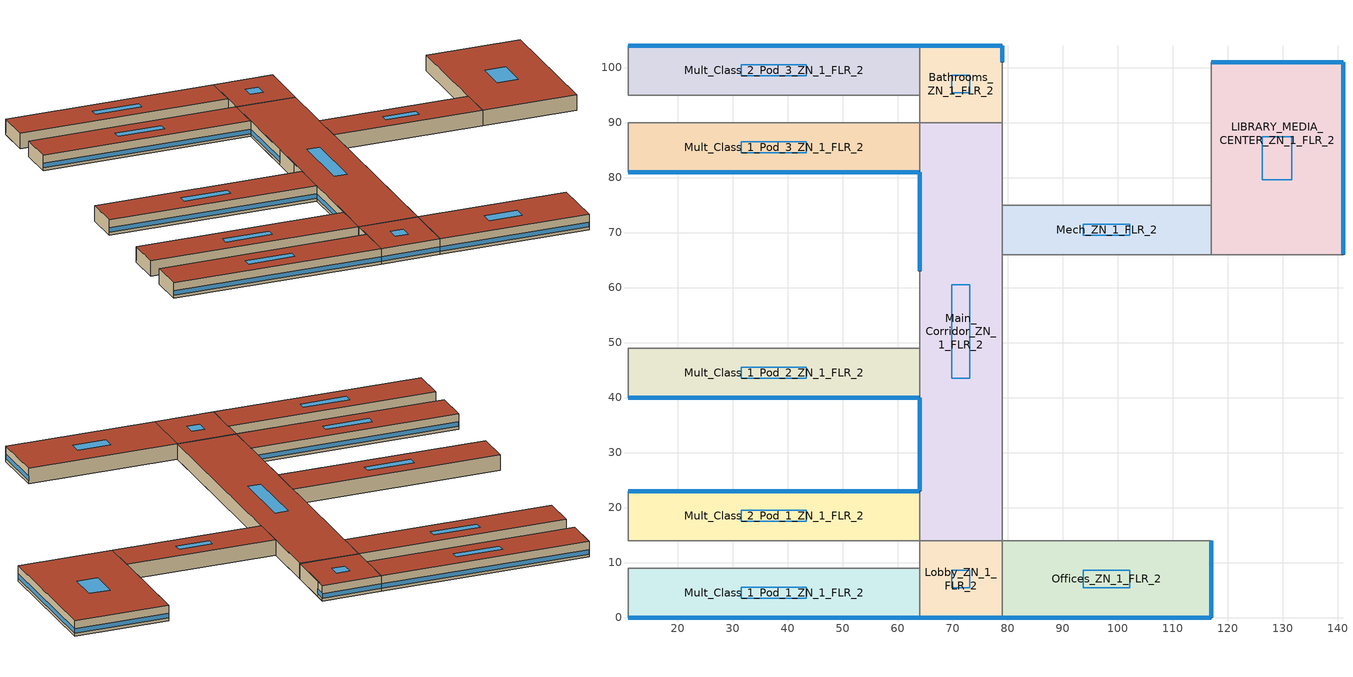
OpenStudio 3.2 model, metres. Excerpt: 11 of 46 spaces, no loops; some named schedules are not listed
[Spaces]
Bathrooms_ZN_1_FLR_2
 floor to Bathrooms_ZN_1_FLR_1: 79,104 79,90 64,90 64,104 z4
 wall outside: 79,101 79,104 64,104 z4:8
 wall to Auditorium_ZN_1_FLR_1: 79,90 79,101 z4:8
 wall to Mult_Class_2_Pod_3_ZN_1_FLR_2: 64,104 64,95 z4:8
 wall to Corridor_Pod_3_ZN_1_FLR_2: 64,95 64,90 z4:8
 wall to Main_Corridor_ZN_1_FLR_2: 64,90 79,90 z4:8
 window (BTAP-Ext-FixedWindow:U=0.220 SHGC=0.600): 79,101.03 79,103.97 z4.76:5.94; 78.97,104 64.03,104 z4.76:5.92
 roof outside: 79,90 79,104 64,104 64,90 z8
 skylight (BTAP-Ext-Skylights:U=0.220 SHGC=0.600): 73.18,95.43 73.18,98.57 69.82,98.57 69.82,95.43 z8
Offices_ZN_1_FLR_2
 floor to Offices_ZN_1_FLR_1: 117,14 117,0 79,0 79,14 z4
 wall outside: 79,0 117,0 117,14 z4:8
 wall to Lobby_ZN_1_FLR_2: 79,14 79,0 z4:8
 wall to Gym_ZN_1_FLR_1: 117,14 79,14 z4:8
 window (BTAP-Ext-FixedWindow:U=0.220 SHGC=0.600): 79.03,0 116.97,0 / 117,0.03 117,13.97 z4.76:5.92
 roof outside: 117,0 117,14 79,14 79,0 z8
 skylight (BTAP-Ext-Skylights:U=0.220 SHGC=0.600): 102.25,5.43 102.25,8.57 93.75,8.57 93.75,5.43 z8
Mech_ZN_1_FLR_2
 floor to Mech_ZN_1_FLR_1: 117,75 117,66 79,66 79,75 z4
 wall to Gym_ZN_1_FLR_1: 79,66 117,66 z4:8
 wall to Main_Corridor_ZN_1_FLR_2: 79,75 79,66 z4:8
 wall to Auditorium_ZN_1_FLR_1: 117,75 79,75 z4:8
 wall to LIBRARY_MEDIA_CENTER_ZN_1_FLR_2: 117,66 117,75 z4:8
 roof outside: 117,66 117,75 79,75 79,66 z8
 skylight (BTAP-Ext-Skylights:U=0.220 SHGC=0.600): 102.25,69.49 102.25,71.51 93.75,71.51 93.75,69.49 z8
LIBRARY_MEDIA_CENTER_ZN_1_FLR_2
 floor to Kitchen_ZN_1_FLR_1: 141,75 141,66 117,66 117,75 z4
 floor to Cafeteria_ZN_1_FLR_1: 141,101 141,75 117,75 117,101 z4
 wall outside: 141,66 141,101 117,101 z4:8
 wall to Auditorium_ZN_1_FLR_1: 117,101 117,75 z4:8
 wall to Aux_Gym_ZN_1_FLR_1: 117,66 141,66 z4:8
 window (BTAP-Ext-FixedWindow:U=0.220 SHGC=0.600): 141,66.03 141,100.97 / 140.97,101 117.03,101 z4.76:5.92
 roof outside: 141,66 141,101 117,101 117,66 z8
 skylight (BTAP-Ext-Skylights:U=0.220 SHGC=0.600): 131.68,79.59 131.68,87.41 126.32,87.41 126.32,79.59 z8
Main_Corridor_ZN_1_FLR_2
 floor to Main_Corridor_ZN_1_FLR_1: 79,90 79,14 64,14 64,90 z4
 wall outside: 64,81 64,63 / 64,40 64,23 z4:8
 wall to Gym_ZN_1_FLR_1: 79,14 79,66 z4:8
 wall to Mult_Class_1_Pod_2_ZN_1_FLR_2: 64,49 64,40 z4:8
 wall to Auditorium_ZN_1_FLR_1: 79,75 79,90 z4:8
 wall to Corridor_Pod_2_ZN_1_FLR_2: 64,54 64,49 z4:8
 wall to Mult_Class_2_Pod_1_ZN_1_FLR_2: 64,23 64,14 z4:8
 wall to Mult_Class_2_Pod_2_ZN_1_FLR_2: 64,63 64,54 z4:8
 wall to Mult_Class_1_Pod_3_ZN_1_FLR_2: 64,90 64,81 z4:8
 wall to Lobby_ZN_1_FLR_2: 64,14 79,14 z4:8
 window (BTAP-Ext-FixedWindow:U=0.220 SHGC=0.600): 64,39.97 64,23.03 / 64,80.97 64,63.03 z4.76:5.92
 roof outside: 79,14 79,90 64,90 64,14 z8
 skylight (BTAP-Ext-Skylights:U=0.220 SHGC=0.600): 73.18,43.5 73.18,60.5 69.82,60.5 69.82,43.5 z8
Mult_Class_2_Pod_1_ZN_1_FLR_2
 floor to Mult_Class_2_Pod_1_ZN_1_FLR_1: 64,23 64,14 11,14 11,23 z4
 wall outside: 64,23 11,23 z4:8
 wall to Corridor_Pod_1_ZN_1_FLR_2: 11,14 64,14 z4:8
 wall to Corner_Class_2_Pod_1_ZN_1_FLR_2: 11,23 11,14 z4:8
 window (BTAP-Ext-FixedWindow:U=0.220 SHGC=0.600): 63.97,23 11.03,23 z4.76:5.92
 roof outside: 64,14 64,23 11,23 11,14 z8
 skylight (BTAP-Ext-Skylights:U=0.220 SHGC=0.600): 43.43,17.49 43.43,19.51 31.57,19.51 31.57,17.49 z8
Mult_Class_1_Pod_1_ZN_1_FLR_2
 floor to Mult_Class_1_Pod_1_ZN_1_FLR_1: 64,9 64,0 11,0 11,9 z4
 wall outside: 11,0 64,0 z4:8
 wall to Lobby_ZN_1_FLR_2: 64,0 64,9 z4:8
 wall to Corridor_Pod_1_ZN_1_FLR_2: 64,9 11,9 z4:8
 wall to Corner_Class_1_Pod_1_ZN_1_FLR_2: 11,9 11,0 z4:8
 window (BTAP-Ext-FixedWindow:U=0.220 SHGC=0.600): 11.03,0 63.97,0 z4.76:5.92
 roof outside: 64,0 64,9 11,9 11,0 z8
 skylight (BTAP-Ext-Skylights:U=0.220 SHGC=0.600): 43.43,3.49 43.43,5.51 31.57,5.51 31.57,3.49 z8
Mult_Class_1_Pod_2_ZN_1_FLR_2
 floor to Mult_Class_1_Pod_2_ZN_1_FLR_1: 64,49 64,40 11,40 11,49 z4
 wall outside: 11,40 64,40 z4:8
 wall to Corner_Class_1_Pod_2_ZN_1_FLR_2: 11,49 11,40 z4:8
 wall to Corridor_Pod_2_ZN_1_FLR_2: 64,49 11,49 z4:8
 window (BTAP-Ext-FixedWindow:U=0.220 SHGC=0.600): 11.03,40 63.97,40 z4.76:5.92
 roof outside: 64,40 64,49 11,49 11,40 z8
 skylight (BTAP-Ext-Skylights:U=0.220 SHGC=0.600): 43.43,43.49 43.43,45.51 31.57,45.51 31.57,43.49 z8
Mult_Class_1_Pod_3_ZN_1_FLR_2
 floor to Mult_Class_1_Pod_3_ZN_1_FLR_1: 64,90 64,81 11,81 11,90 z4
 wall outside: 11,81 64,81 z4:8
 wall to Corridor_Pod_3_ZN_1_FLR_2: 64,90 11,90 z4:8
 wall to Corner_Class_1_Pod_3_ZN_1_FLR_2: 11,90 11,81 z4:8
 window (BTAP-Ext-FixedWindow:U=0.220 SHGC=0.600): 11.03,81 63.97,81 z4.76:5.92
 roof outside: 64,81 64,90 11,90 11,81 z8
 skylight (BTAP-Ext-Skylights:U=0.220 SHGC=0.600): 43.43,84.49 43.43,86.51 31.57,86.51 31.57,84.49 z8
Mult_Class_2_Pod_3_ZN_1_FLR_2
 floor to Mult_Class_2_Pod_3_ZN_1_FLR_1: 64,104 64,95 11,95 11,104 z4
 wall outside: 64,104 11,104 z4:8
 wall to Corner_Class_2_Pod_3_ZN_1_FLR_2: 11,104 11,95 z4:8
 wall to Corridor_Pod_3_ZN_1_FLR_2: 11,95 64,95 z4:8
 window (BTAP-Ext-FixedWindow:U=0.220 SHGC=0.600): 63.97,104 11.03,104 z4.76:5.92
 roof outside: 64,95 64,104 11,104 11,95 z8
 skylight (BTAP-Ext-Skylights:U=0.220 SHGC=0.600): 43.43,98.49 43.43,100.51 31.57,100.51 31.57,98.49 z8
Lobby_ZN_1_FLR_2
 floor to Lobby_ZN_1_FLR_1: 79,14 79,0 64,0 64,14 z4
 wall outside: 64,0 79,0 z4:8
 wall to Corridor_Pod_1_ZN_1_FLR_2: 64,14 64,9 z4:8
 window (BTAP-Ext-FixedWindow:U=0.220 SHGC=0.600): 64.03,0 78.97,0 z4.76:5.92
 roof outside: 79,0 79,14 64,14 64,0 z8
 skylight (BTAP-Ext-Skylights:U=0.220 SHGC=0.600): 73.18,5.43 73.18,8.57 69.82,8.57 69.82,5.43 z8
[Site]
Winnipeg Intl AP_MB_CAN: Latitude {deg}=49.91; Longitude {deg}=-97.24; Time Zone {hr}=-6; Elevation {m}=238.7; Terrain=City
[Building]
SecondarySchool: North Axis {deg}=0; Default Construction Set=BTAP-Mass at hdd = 5670.0; Standards Number of Stories=2; Standards Number of Above Ground Stories=2; Standards Template=NECB2011; Standards Building Type=SecondarySchool
[ClimateZones]
Climate Zone Institution Name 1=ASHRAE; Climate Zone Document Name 1=ANSI/ASHRAE Standard 169; Climate Zone Document Year 1=2006; Climate Zone Institution Name 2=CEC; Climate Zone Document Name 2=California Climate Zone Descriptions; Climate Zone Document Year 2=1995
[Site:WaterMainsTemperature]
Calculation Method=Correlation; Annual Average Outdoor Air Temperature {C}=3.78333; Maximum Difference In Monthly Average Outdoor Air Temperatures {deltaC}=34.6
[Site:GroundTemperature:BuildingSurface]
19.527, 19.502, 19.536, 19.598, 20.002, 21.64, 22.225, 22.375, 21.449, 20.121, 19.802, 19.633
[SizingPeriod:DesignDay] Barometric Pressure {Pa}=98490; Sky Clearness=0; Rain Indicator=0; Snow Indicator=0; Day of Month=21; Daylight Saving Time Indicator=0; Humidity Indicating Type=Wetbulb; Dry-Bulb Temperature Range Modifier Type=DefaultMultipliers
Name | Maximum Dry-Bulb Temperature {C} | Daily Dry-Bulb Temperature Range {deltaC} | Humidity Indicating Conditions at Maximum Dry-Bulb | Wind Speed {m/s} | Wind Direction {deg} | Month | Day Type | Solar Model Indicator | ASHRAE Taub | ASHRAE Taud
Winnipeg Intl AP Ann Clg .4% Condns DB=>MWB | 30.4 | 11.7 | 21.2 | 6 | 180 | 7 | SummerDesignDay | ASHRAETau | 0.392 | 2.338
Winnipeg Intl AP Ann Htg 99.6% Condns DB | -32 | 0 | -32 | 3.3 | 290 | 1 | WinterDesignDay | ASHRAEClearSky
[Material:NoMass] Roughness=Smooth; Thermal Absorptance=0.9; Solar Absorptance=0.7
Name | Thermal Resistance {m2-K/W} | Visible Absorptance
Typical Carpet Pad; Typical Carpet Pad 1 | 0.21648 | 0.8
Typical Insulation 1 | 5.91238 | 0.7
Typical Insulation 2 | 4.49096 | 0.7
Typical Insulation 3 | 6.17282 | 0.7
Typical Carpet Pad 2 | 1.25503 | 0.8
Typical Carpet Pad 3; Typical Carpet Pad 4 | 3.45515 | 0.8
Typical Insulation 4 | 0.454528 | 0.7
Typical Insulation 5 | 0.454545 | 0.7
[Material]
Name | Roughness | Thickness {m} | Conductivity {W/m-K} | Density {kg/m3} | Specific Heat {J/kg-K} | Thermal Absorptance | Solar Absorptance | Visible Absorptance
G05 25mm wood | MediumSmooth | 0.0254 | 0.15 | 608 | 1630 | 0.9 | 0.5 | 0.5
100mm Normalweight concrete floor 1 | MediumSmooth | 0.1016 | 2.31 | 2322 | 832
G01 13mm gypsum board 1 | Smooth | 0.0127 | 0.16 | 800 | 1090 | 0.9 | 0.7 | 0.5
4 in. Normalweight Concrete Floor 1 | MediumRough | 0.1016 | 2.31 | 2322 | 832 | 0.9 | 0.7 | 0.7
1IN Stucco 1 | Smooth | 0.0253 | 0.6918 | 1858 | 837 | 0.9 | 0.7 | 0.92
8IN CONCRETE HW RefBldg 1 | Rough | 0.2032 | 1.311 | 2240 | 836.8 | 0.9 | 0.7 | 0.7
1/2IN Gypsum 1 | Smooth | 0.0127 | 0.16 | 784.9 | 830 | 0.9 | 0.4 | 0.4
Metal Roof Surface 1; F08 Metal surface 1 | Smooth | 0.0008 | 45.28 | 7824 | 500 | 0.9 | 0.7 | 0.7
6 in. Normalweight Concrete Floor 1; 6 in. Normalweight Concrete Floor 2; 6 in. Normalweight Concrete Floor 3 | MediumRough | 0.1524 | 2.31 | 2322 | 832 | 0.9 | 0.7 | 0.7
[Construction]
BTAP-Int-Partition; BTAP-Int-Door: G05 25mm wood
BTAP-Int-Floor: 100mm Normalweight concrete floor 1, Typical Carpet Pad
BTAP-Int-Wall: G01 13mm gypsum board 1, G01 13mm gypsum board 1
BTAP-Int-Ceiling: Typical Carpet Pad, 100mm Normalweight concrete floor 1
BTAP-Int-Window: SimpleGlazing
BTAP-Ext-Floor-Mass:U-0.162: Typical Insulation 1, 4 in. Normalweight Concrete Floor 1, Typical Carpet Pad 1
BTAP-Ext-Wall-Mass:U-0.21: 1IN Stucco 1, 8IN CONCRETE HW RefBldg 1, Typical Insulation 2, 1/2IN Gypsum 1
BTAP-Ext-Roof-Metal:U-0.162: Metal Roof Surface 1, Typical Insulation 3
BTAP-Grnd-Floor-Mass:U-0.757: 6 in. Normalweight Concrete Floor 1, Typical Carpet Pad 2
BTAP-Grnd-Wall-Mass:U-0.284: 6 in. Normalweight Concrete Floor 2, Typical Carpet Pad 3
BTAP-Grnd-Roof-Mass:U-0.284: 6 in. Normalweight Concrete Floor 3, Typical Carpet Pad 4
BTAP-Ext-FixedWindow:U=0.220 SHGC=0.600; BTAP-Ext-GlassDoors:U=0.220 SHGC=0.600; BTAP-Ext-Skylights:U=0.220 SHGC=0.600; BTAP-Ext-DaylightDomes:U=0.220 SHGC=0.600; BTAP-Ext-DaylightDiffuser:U=0.220 SHGC=0.600: SimpleGlazing:U=0.220 SHGC=0.600
BTAP-Ext-Door:U-2.2: F08 Metal surface 1, Typical Insulation 4
BTAP-Ext-OverHeadDoor:U-2.2: Typical Insulation 5
[DefaultConstructionSet]
BTAP-Mass at hdd = 5670.0: Default Exterior Surface Constructions=BTAP-Mass at hdd = 5670.0; Default Interior Surface Constructions=Default Surface Constructions 2; Default Ground Contact Surface Constructions=BTAP-Mass at hdd = 5670.0 1; Default Exterior SubSurface Constructions=BTAP-Mass at hdd = 5670.0; Default Interior SubSurface Constructions=Default Sub Surface Constructions 2; Interior Partition Construction=BTAP-Int-Partition
[DefaultSurfaceConstructions]
Name | Floor Construction | Wall Construction | Roof Ceiling Construction
Default Surface Constructions 2 | BTAP-Int-Floor | BTAP-Int-Wall | BTAP-Int-Ceiling
BTAP-Mass at hdd = 5670.0 | BTAP-Ext-Floor-Mass:U-0.162 | BTAP-Ext-Wall-Mass:U-0.21 | BTAP-Ext-Roof-Metal:U-0.162
BTAP-Mass at hdd = 5670.0 1 | BTAP-Grnd-Floor-Mass:U-0.757 | BTAP-Grnd-Wall-Mass:U-0.284 | BTAP-Grnd-Roof-Mass:U-0.284
[DefaultSubSurfaceConstructions]
Name | Fixed Window Construction | Operable Window Construction | Door Construction | Glass Door Construction | Overhead Door Construction | Skylight Construction | Tubular Daylight Dome Construction | Tubular Daylight Diffuser Construction
Default Sub Surface Constructions 2 | BTAP-Int-Window | BTAP-Int-Window | BTAP-Int-Door
BTAP-Mass at hdd = 5670.0 | BTAP-Ext-FixedWindow:U=0.220 SHGC=0.600 | BTAP-Ext-FixedWindow:U=0.220 SHGC=0.600 | BTAP-Ext-Door:U-2.2 | BTAP-Ext-GlassDoors:U=0.220 SHGC=0.600 | BTAP-Ext-OverHeadDoor:U-2.2 | BTAP-Ext-Skylights:U=0.220 SHGC=0.600 | BTAP-Ext-DaylightDomes:U=0.220 SHGC=0.600 | BTAP-Ext-DaylightDiffuser:U=0.220 SHGC=0.600
[WindowMaterial:SimpleGlazingSystem] U-Factor {W/m2-K}=2.2; Solar Heat Gain Coefficient=0.6; Visible Transmittance=0.21
SimpleGlazing; SimpleGlazing:U=0.220 SHGC=0.600
[Space] Building Story=Building Story 2; Part of Total Floor Area=Yes
Name | Space Type | Thermal Zone
Bathrooms_ZN_1_FLR_2 | Space Function Washroom-sch-D | WET_ST=Washroom-sch-D_FL=Building Story 2_SCHD
LIBRARY_MEDIA_CENTER_ZN_1_FLR_2 | Space Function Library - reading | ALL_ST=Library - reading_FL=Building Story 2_SCH=C
Mult_Class_1_Pod_3_ZN_1_FLR_2; Mult_Class_1_Pod_1_ZN_1_FLR_2; Mult_Class_1_Pod_2_ZN_1_FLR_2 | Space Function Classroom/lecture/training | ALL_ST=Classroom/lecture/training_FL=Building Story 2_SCH=D 1
Offices_ZN_1_FLR_2 | Space Function Office - enclosed | ALL_ST=Office - enclosed_FL=Building Story 2_SCH=A
Mult_Class_2_Pod_3_ZN_1_FLR_2; Mult_Class_2_Pod_1_ZN_1_FLR_2 | Space Function Classroom/lecture/training | ALL_ST=Classroom/lecture/training_FL=Building Story 2_SCH=D 3
Mech_ZN_1_FLR_2 | Space Function Electrical/Mechanical-sch-D | WILD_ST=Electrical/Mechanical-sch-D_FL=Building Story 2_SCH=D
Main_Corridor_ZN_1_FLR_2 | Space Function Corr. >= 2.4m wide-sch-D | WILD_ST=Corr. >= 2.4m wide-sch-D_FL=Building Story 2_SCH=D
Lobby_ZN_1_FLR_2 | Space Function Lobby - other | ALL_ST=Lobby - other_FL=Building Story 2_SCH=C
[BuildingStory]
Building Story 2: Nominal Z Coordinate {m}=4
[SpaceType] Standards Building Type=Space Function
Name | Default Schedule Set | Design Specification Outdoor Air Object | Standards Space Type
Space Function Washroom-sch-D | Space Function Washroom-sch-D Schedule Set | Space Function Washroom-sch-D Ventilation | Washroom-sch-D
Space Function Classroom/lecture/training | Space Function Classroom/lecture/training Schedule Set | Space Function Classroom/lecture/training Ventilation | Classroom/lecture/training
Space Function Corr. >= 2.4m wide-sch-D | Space Function Corr. >= 2.4m wide-sch-D Schedule Set | Space Function Corr. >= 2.4m wide-sch-D Ventilation | Corr. >= 2.4m wide-sch-D
Space Function Library - reading | Space Function Library - reading Schedule Set | Space Function Library - reading Ventilation | Library - reading
Space Function Lobby - other | Space Function Lobby - other Schedule Set | Space Function Lobby - other Ventilation | Lobby - other
Space Function Electrical/Mechanical-sch-D | Space Function Electrical/Mechanical-sch-D Schedule Set | Space Function Electrical/Mechanical-sch-D Ventilation | Electrical/Mechanical-sch-D
Space Function Office - enclosed | Space Function Office - enclosed Schedule Set | Space Function Office - enclosed Ventilation | Office - enclosed
[People:Definition] Number of People Calculation Method=People/Area; Fraction Radiant=0.3
Name | People per Space Floor Area {person/m2}
Space Function Electrical/Mechanical-sch-D People Definition | 0.0049514
Space Function Library - reading People Definition | 0.0500522
Space Function Lobby - other People Definition | 0.0999967
Space Function Washroom-sch-D People Definition | 0.0333681
[People] Work Efficiency Schedule=Work Efficiency Schedule; Clothing Insulation Schedule=Clothing Schedule; Air Velocity Schedule=Air Velocity Schedule; Multiplier=1
Name | People Definition | Space or SpaceType
Space Function Classroom/lecture/training People | Space Function Classroom/lecture/training People Definition | Space Function Classroom/lecture/training
Space Function Electrical/Mechanical-sch-D People | Space Function Electrical/Mechanical-sch-D People Definition | Space Function Electrical/Mechanical-sch-D
Space Function Library - reading People | Space Function Library - reading People Definition | Space Function Library - reading
Space Function Office - enclosed People | Space Function Office - enclosed People Definition | Space Function Office - enclosed
Space Function Washroom-sch-D People | Space Function Washroom-sch-D People Definition | Space Function Washroom-sch-D
[Lights:Definition] Design Level Calculation Method=Watts/Area; Fraction Radiant=0.5; Fraction Visible=0.2
Name | Watts per Space Floor Area {W/m2}
Space Function Electrical/Mechanical-sch-D Lights Definition | 13.2999
Space Function Library - reading Lights Definition | 9.99992
Space Function Lobby - other Lights Definition | 9.69992
Space Function Washroom-sch-D Lights Definition | 9.44992
[Lights] Fraction Replaceable=1
Name | Lights Definition | Space or SpaceType
Space Function Classroom/lecture/training Lights | Space Function Classroom/lecture/training Lights Definition | Space Function Classroom/lecture/training
Space Function Library - reading Lights | Space Function Library - reading Lights Definition | Space Function Library - reading
Space Function Office - enclosed Lights | Space Function Office - enclosed Lights Definition | Space Function Office - enclosed
Space Function Washroom-sch-D Lights | Space Function Washroom-sch-D Lights Definition | Space Function Washroom-sch-D
[ElectricEquipment:Definition] Design Level Calculation Method=Watts/Area; Fraction Radiant=0.5
Name | Watts per Space Floor Area {W/m2}
Space Function Electrical/Mechanical-sch-D Elec Equip Definition; Space Function Library - reading Elec Equip Definition; Space Function Lobby - other Elec Equip Definition; Space Function Washroom-sch-D Elec Equip Definition | 0.999992
Space Function Office - enclosed Elec Equip Definition | 7.49994
[ElectricEquipment]
Name | Electric Equipment Definition | Space or SpaceType
Space Function Classroom/lecture/training Elec Equip | Space Function Classroom/lecture/training Elec Equip Definition | Space Function Classroom/lecture/training
Space Function Library - reading Elec Equip | Space Function Library - reading Elec Equip Definition | Space Function Library - reading
Space Function Office - enclosed Elec Equip | Space Function Office - enclosed Elec Equip Definition | Space Function Office - enclosed
Space Function Washroom-sch-D Elec Equip | Space Function Washroom-sch-D Elec Equip Definition | Space Function Washroom-sch-D
[DesignSpecification:OutdoorAir] Outdoor Air Method=Sum
Name | Outdoor Air Flow per Person {m3/s-person} | Outdoor Air Flow per Floor Area {m3/s-m2}
Space Function Classroom/lecture/training Ventilation | 0.0285682
Space Function Electrical/Mechanical-sch-D Ventilation |  | 0.000254
Space Function Library - reading Ventilation | 0.0304482
Space Function Office - enclosed Ventilation | 0.0142092
Space Function Washroom-sch-D Ventilation | 0.228362
[DefaultScheduleSet] People Activity Level Schedule=NECB-Activity; Infiltration Schedule=Always On
Name | Number of People Schedule | Lighting Schedule | Electric Equipment Schedule
Space Function Classroom/lecture/training Schedule Set; Space Function Electrical/Mechanical-sch-D Schedule Set; Space Function Washroom-sch-D Schedule Set | NECB-D-Occupancy | NECB-D-Lighting | NECB-D-Electric-Equipment
Space Function Library - reading Schedule Set | NECB-C-Occupancy | NECB-C-Lighting | NECB-C-Electric-Equipment
Space Function Office - enclosed Schedule Set | NECB-A-Occupancy | NECB-A-Lighting | NECB-A-Electric-Equipment
[ThermostatSetpoint:DualSetpoint]
Name | Heating Setpoint Temperature Schedule | Cooling Setpoint Temperature Schedule
Space Function Washroom-sch-D Thermostat 6; Space Function Classroom/lecture/training Thermostat 51; Space Function Classroom/lecture/training Thermostat 56; Space Function Electrical/Mechanical-sch-D Thermostat 5; Space Function Corr. >= 2.4m wide-sch-D Thermostat 18 | NECB-D-Thermostat Setpoint-Heating | NECB-D-Thermostat Setpoint-Cooling
Space Function Lobby - other Thermostat 6; Space Function Library - reading Thermostat 3 | NECB-C-Thermostat Setpoint-Heating | NECB-C-Thermostat Setpoint-Cooling
Space Function Office - enclosed Thermostat 6 | NECB-A-Thermostat Setpoint-Heating | NECB-A-Thermostat Setpoint-Cooling
[SpaceInfiltration:DesignFlowRate] Schedule=Always On Discrete; Design Flow Rate Calculation Method=Flow/ExteriorArea; Flow per Exterior Surface Area {m3/s-m2}=0.00025; Constant Term Coefficient=0; Temperature Term Coefficient=0; Velocity Term Coefficient=0.224; Velocity Squared Term Coefficient=0
Name | Space or SpaceType
Bathrooms_ZN_1_FLR_2 Infiltration | Bathrooms_ZN_1_FLR_2
LIBRARY_MEDIA_CENTER_ZN_1_FLR_2 Infiltration | LIBRARY_MEDIA_CENTER_ZN_1_FLR_2
Lobby_ZN_1_FLR_2 Infiltration | Lobby_ZN_1_FLR_2
Main_Corridor_ZN_1_FLR_2 Infiltration | Main_Corridor_ZN_1_FLR_2
Mech_ZN_1_FLR_2 Infiltration | Mech_ZN_1_FLR_2
Mult_Class_1_Pod_1_ZN_1_FLR_2 Infiltration | Mult_Class_1_Pod_1_ZN_1_FLR_2
Mult_Class_1_Pod_2_ZN_1_FLR_2 Infiltration | Mult_Class_1_Pod_2_ZN_1_FLR_2
Mult_Class_1_Pod_3_ZN_1_FLR_2 Infiltration | Mult_Class_1_Pod_3_ZN_1_FLR_2
Mult_Class_2_Pod_1_ZN_1_FLR_2 Infiltration | Mult_Class_2_Pod_1_ZN_1_FLR_2
Mult_Class_2_Pod_3_ZN_1_FLR_2 Infiltration | Mult_Class_2_Pod_3_ZN_1_FLR_2
Offices_ZN_1_FLR_2 Infiltration | Offices_ZN_1_FLR_2
[ThermalZone] Use Ideal Air Loads=No
Name | Thermostat
WET_ST=Washroom-sch-D_FL=Building Story 2_SCHD | Space Function Washroom-sch-D Thermostat 6
ALL_ST=Lobby - other_FL=Building Story 2_SCH=C | Space Function Lobby - other Thermostat 6
ALL_ST=Classroom/lecture/training_FL=Building Story 2_SCH=D 1 | Space Function Classroom/lecture/training Thermostat 51
ALL_ST=Office - enclosed_FL=Building Story 2_SCH=A | Space Function Office - enclosed Thermostat 6
ALL_ST=Classroom/lecture/training_FL=Building Story 2_SCH=D 3 | Space Function Classroom/lecture/training Thermostat 56
ALL_ST=Library - reading_FL=Building Story 2_SCH=C | Space Function Library - reading Thermostat 3
WILD_ST=Electrical/Mechanical-sch-D_FL=Building Story 2_SCH=D | Space Function Electrical/Mechanical-sch-D Thermostat 5
WILD_ST=Corr. >= 2.4m wide-sch-D_FL=Building Story 2_SCH=D | Space Function Corr. >= 2.4m wide-sch-D Thermostat 18
